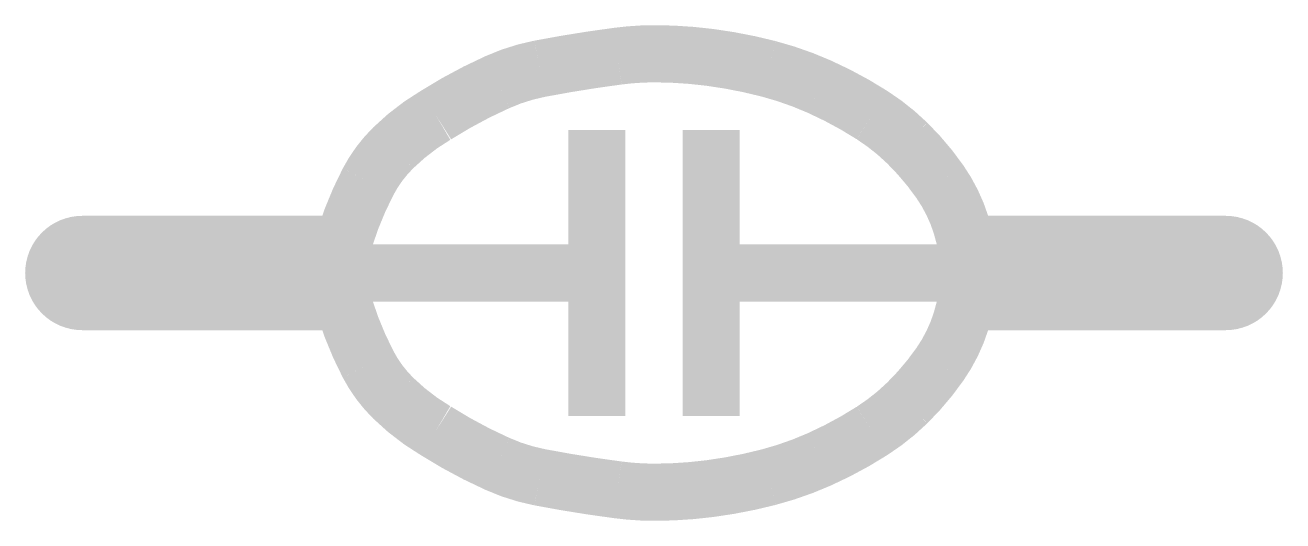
# Model space of a CAD drawing. Extents: x 3.345 to 3.455, y 2.028 to 2.072.
import ezdxf

# ---------------------------------------------------------------- set-up
doc = ezdxf.new("R2010")
doc.units = 0
doc.header["$MEASUREMENT"] = 0
doc.layers.get('0').update_dxf_attribs({"linetype": 'CONTINUOUS'})
doc.layers.add('21', color=251, linetype='CONTINUOUS')
doc.layers.add('51', color=251, linetype='CONTINUOUS')

msp = doc.modelspace()

# ---------------------------------------------------------------- linework, layer by layer
at = {"linetype": 'ByBlock', "const_width": 0.005}
for points in [[(3.3725, 2.05, 0.075988), (3.37297, 2.04692, 0.04449), (3.375, 2.04201, 0.078324), (3.37719, 2.03906, 0.061118), (3.38092, 2.0362), (3.38092, 2.0362, 0.035936), (3.38633, 2.0333, 0.057502), (3.39, 2.03214, 0.014904), (3.39684, 2.03104, 0.032635), (3.4, 2.03083, 0.032635), (3.40491, 2.03115, 0.030942), (3.41, 2.03214, 0.041434), (3.41447, 2.03371, 0.0375), (3.41908, 2.0362, 0.051829), (3.42215, 2.03864, 0.046097), (3.425, 2.04201, 0.076712), (3.42686, 2.0458, 0.075988), (3.4275, 2.05, 0.075988), (3.42686, 2.0542, 0.076712), (3.425, 2.05799, 0.046097), (3.42215, 2.06136, 0.051829), (3.41908, 2.0638, 0.0375), (3.41447, 2.06629, 0.041434), (3.41, 2.06786, 0.030942), (3.40491, 2.06885, 0.032635), (3.4, 2.06917, 0.032635), (3.39684, 2.06896, 0.014904), (3.39, 2.06786, 0.057502), (3.38633, 2.0667, 0.035936), (3.38092, 2.0638), (3.38092, 2.0638, 0.061118), (3.37719, 2.06094, 0.078324), (3.375, 2.05799, 0.04449), (3.37297, 2.05308, 0.075988)], [(3.3475, 2.05, 1), (3.3525, 2.05, 1)], [(3.4475, 2.05, 1), (3.4525, 2.05, 1)]]:
    msp.add_lwpolyline(points, format="xyb", close=True, dxfattribs=at)
for points in [[(3.3725, 2.05), (3.395, 2.05)], [(3.42794, 2.05), (3.40544, 2.05)]]:
    msp.add_lwpolyline(points, dxfattribs=at)
at = {"layer": '21', "const_width": 0.005}
for points in [[(3.395, 2.0375), (3.395, 2.0625)], [(3.405, 2.0375), (3.405, 2.0625)]]:
    msp.add_lwpolyline(points, dxfattribs=at)
at = {"layer": '51', "const_width": 0.01}
for points in [[(3.3725, 2.05), (3.35, 2.05)], [(3.45, 2.05), (3.4275, 2.05)]]:
    msp.add_lwpolyline(points, dxfattribs=at)

doc.saveas('drawing.dxf')
